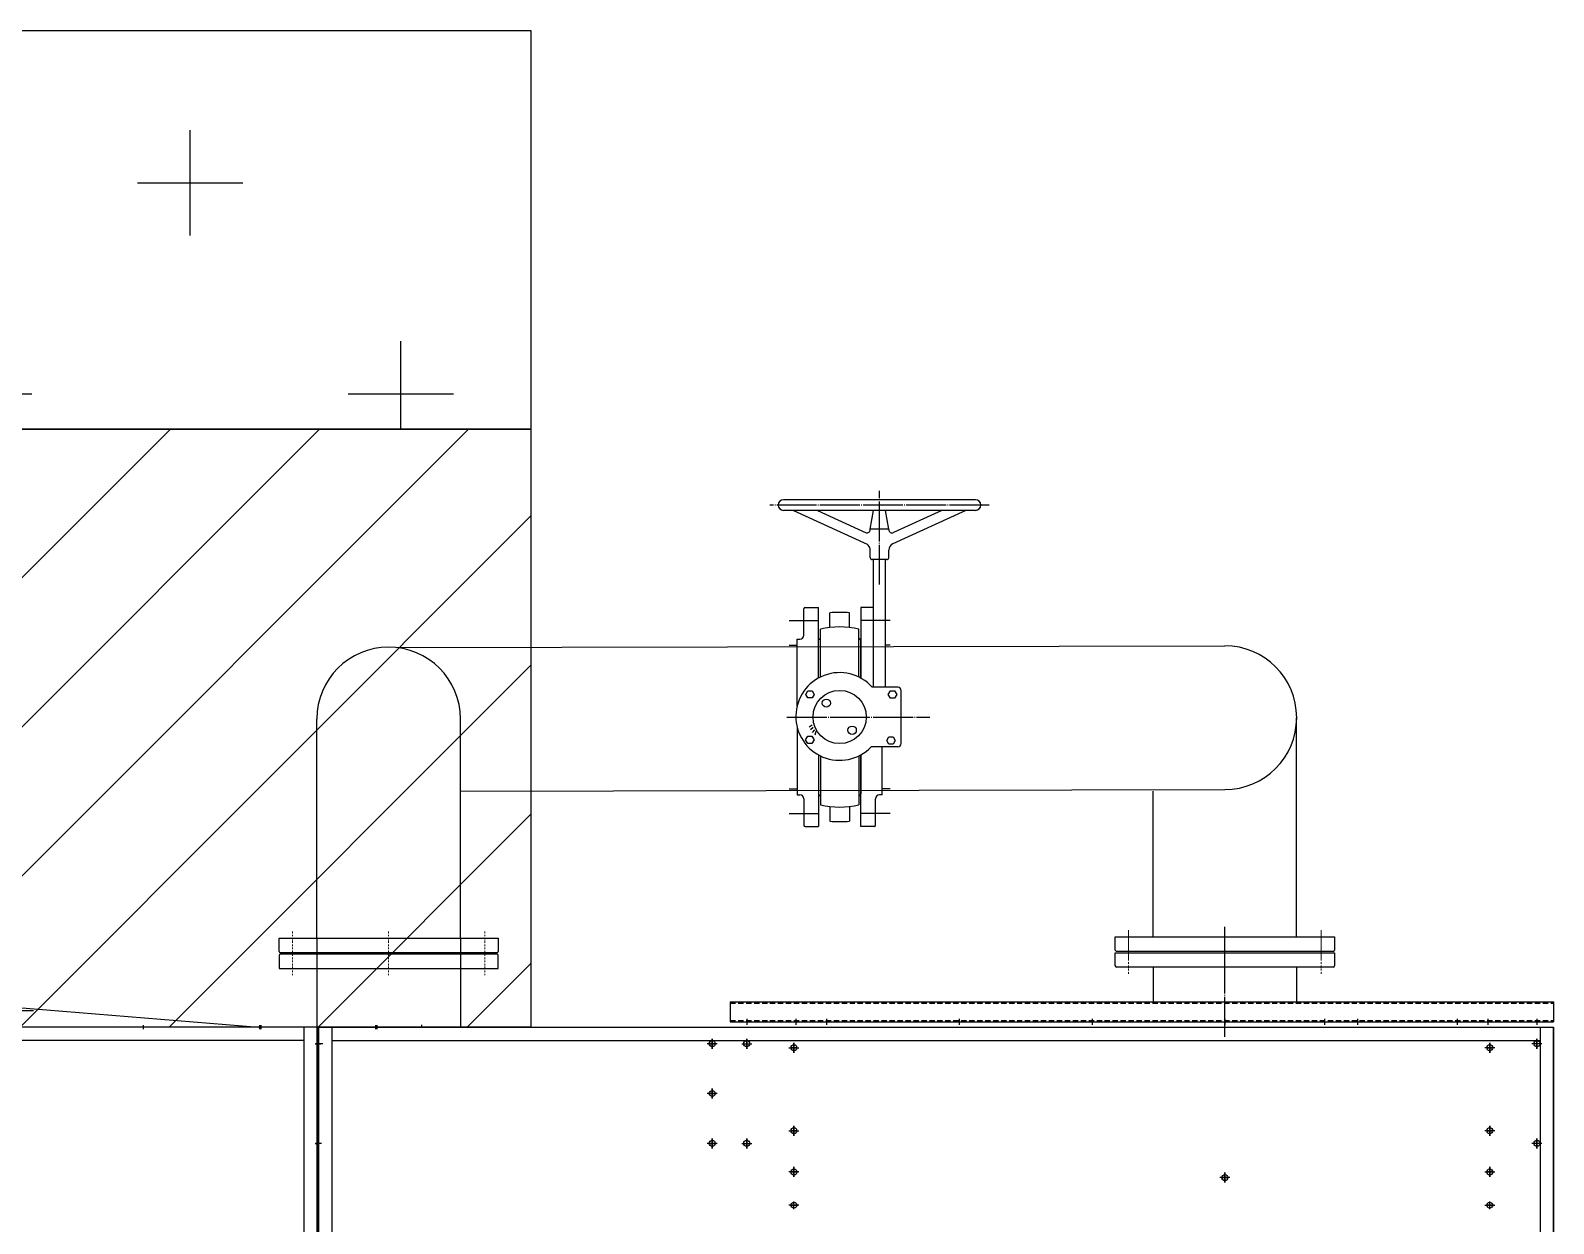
# Model space of a CAD drawing. Header units: millimetres. Extents: x 2322 to 24181, y 2355 to 17812.
# Drawn here: x 10153 to 12447, y 7817 to 9613 of the extents above; entities that cross this region are included whole.
import ezdxf

# ---------------------------------------------------------------- set-up
doc = ezdxf.new("R2010")
doc.units = ezdxf.units.MM
for name, pattern in [('CENTER', [65, 60, -2, 1, -2]), ('DGN Style 4', [4.8, 2.4, -1.2, 0, -1.2]), ('HIDDEN', [3, 2, -1])]:
    doc.linetypes.add(name, pattern=pattern)
doc.layers.add('CENTER', color=1, linetype='CENTER')
doc.layers.add('숨은선', color=5, linetype='HIDDEN')
doc.layers.add('L(c)', color=1, linetype='DGN Style 4', lineweight=5)

# ---------------------------------------------------------------- blocks, each defined once
blk = doc.blocks.new('_Dot스')
at = {"color": 1}
blk.add_line((3, 0), (-3, 0), dxfattribs=at)
blk = doc.blocks.new('6가로피스')
blk.add_blockref('_Dot스', (0, 0))
blk = doc.blocks.new('6세로피스')
at = {"color": 1}
blk.add_line((0, 3), (0, -3), dxfattribs=at)
blk = doc.blocks.new('9가로피스')
at = {"color": 1}
blk.add_line((-4.5, 0), (4.5, 0), dxfattribs=at)

msp = doc.modelspace()

# ---------------------------------------------------------------- hatches: boundary and pattern name
h = msp.add_hatch()
h.set_pattern_fill('CROSS', scale=50)
h.set_pattern_definition([(0, (-358621.06, 1845803.1), (317.5, 317.5), [158.75, -476.25]), (90, (-358541.68, 1845723.73), (-317.5, 317.5), [158.75, -476.25])])
h.paths.add_polyline_path([(7088.9, 9612.7), (10906.9, 9612.7), (10906.9, 9012.7), (7088.9, 9012.7)])
h = msp.add_hatch()
h.set_pattern_fill('ANSI31', scale=50)
h.set_pattern_definition([(45, (-358621.06, 1845803.1), (-112.253202, 112.253202), [])])
h.paths.add_polyline_path([(7088.9, 9012.7), (10906.9, 9012.7), (10906.9, 8112.7), (7088.9, 8112.7)])

# ---------------------------------------------------------------- linework, layer by layer
for p, q in [((11576.3, 8906.4), (11287.3, 8906.4)), ((11576.3, 8890.4), (11287.3, 8890.4)), ((11302.3, 8890.4), (11413.2, 8839.4)), ((11338.3, 8890.4), (11411.7, 8856.6)), ((11417.9, 8862.2), (11422.8, 8890.4)), ((11445.9, 8862.1), (11440.8, 8890.4)), ((11561.8, 8890.4), (11451.9, 8839.9)), ((11525.8, 8890.4), (11452.9, 8856.9)), ((11417.8, 8861.4), (11417.8, 8862.2)), ((11445.9, 8862.1), (11417.8, 8862.2)), ((11445.8, 8861.4), (11445.8, 8862.1)), ((11417.8, 8819.3), (11417.8, 8832.1)), ((11442.8, 8816.3), (11420.8, 8816.3)), ((11422.8, 8633.4), (11422.8, 8816.3)), ((11440.8, 8633.4), (11440.8, 8816.3)), ((11445.8, 8819.3), (11445.8, 8830.5)), ((11317.8, 8702.4), (11317.8, 8742.4)), ((11319.8, 8744.4), (11339.8, 8744.4)), ((11339.8, 8637.9), (11339.8, 8744.4)), ((11422.8, 8744.4), (11403.8, 8744.4)), ((11403.8, 8744.4), (11403.8, 8637.9)), ((11356.8, 8714), (11356.8, 8736.1)), ((11386.8, 8714), (11386.8, 8736.1)), ((11307.8, 8696.4), (11311.8, 8696.4)), ((11307.8, 8596.3), (11307.8, 8696.4)), ((11339.8, 8637.9), (11339.8, 8695.1)), ((11342.8, 8639.5), (11342.8, 8711.7)), ((11400.8, 8639.5), (11400.8, 8711.7)), ((11403.8, 8637.9), (11403.8, 8695.1)), ((11295.8, 8687.4), (11307.8, 8687.4)), ((11447.8, 8687.4), (11440.8, 8687.4)), ((11459.5, 8624.4), (11420.8, 8624.4)), ((11422.8, 8644.1), (11422.8, 8646.7)), ((11422.8, 8624.4), (11422.8, 8638.9)), ((11440.8, 8644.1), (11440.8, 8647.1)), ((11440.8, 8624.4), (11440.8, 8638.6)), ((11464.5, 8539.4), (11464.5, 8619.4)), ((12060, 8248.7), (12060, 8578.4)), ((10584.5, 8246.7), (10584.5, 8576.4)), ((10800.8, 8246.7), (10800.8, 8576.4)), ((11307.8, 8564.1), (11307.8, 8462.4)), ((11330.2, 8567), (11325.7, 8564.2)), ((11331.8, 8563.5), (11327.9, 8560.1)), ((11333.9, 8560.1), (11330.2, 8556.2)), ((11336.1, 8557.5), (11334.3, 8552.1)), ((11459.5, 8534.4), (11419.3, 8534.4)), ((11435.8, 8462.4), (11435.8, 8534.4)), ((11339.8, 8522.5), (11339.8, 8414.4)), ((11339.8, 8522.5), (11339.8, 8463.6)), ((11342.8, 8520.9), (11342.8, 8447)), ((11400.8, 8520.9), (11400.8, 8447)), ((11403.8, 8522.5), (11403.8, 8463.6)), ((11403.8, 8414.4), (11403.8, 8522.5)), ((11295.8, 8471.4), (11307.8, 8471.4)), ((11447.8, 8471.4), (11435.8, 8471.4)), ((11843.7, 8248.7), (11843.7, 8467.6)), ((11307.8, 8462.4), (11311.8, 8462.4)), ((11317.8, 8456.4), (11317.8, 8416.4)), ((11356.8, 8444.7), (11356.8, 8422.6)), ((11386.8, 8444.7), (11386.8, 8422.6)), ((11425.8, 8416.4), (11425.8, 8456.4)), ((11435.8, 8462.4), (11431.8, 8462.4)), ((11319.8, 8414.4), (11339.8, 8414.4)), ((11423.8, 8414.4), (11403.8, 8414.4)), ((12060, 8322.8), (12059, 8322.8)), ((10527.6, 8246.7), (10857.6, 8246.7)), ((10527.6, 8226.7), (10527.6, 8246.7)), ((10584.5, 8246.7), (10584.5, 8112.7)), ((10800.8, 8246.7), (10800.8, 8112.7)), ((10857.6, 8246.7), (10857.6, 8226.7)), ((11786.9, 8248.7), (12116.9, 8248.7)), ((11786.9, 8228.7), (11786.9, 8248.7)), ((12116.9, 8248.7), (12116.9, 8228.7)), ((10527.6, 8220.7), (10527.6, 8200.7)), ((10855.6, 8224.7), (10529.6, 8224.7)), ((10855.6, 8222.7), (10529.6, 8222.7)), ((10857.6, 8200.7), (10857.6, 8220.7)), ((11786.9, 8224.7), (12116.9, 8224.7)), ((11786.9, 8204.7), (11786.9, 8224.7)), ((12114.9, 8226.7), (11788.9, 8226.7)), ((12116.9, 8224.7), (12116.9, 8204.7)), ((10527.6, 8200.7), (10857.6, 8200.7)), ((12114.9, 8202.7), (11788.9, 8202.7)), ((11843.7, 8202.7), (11843.7, 8150.7)), ((12060, 8202.7), (12060, 8150.7)), ((11206.9, 8150.7), (12446.9, 8150.7)), ((11206.9, 8150.7), (11206.9, 8120.7)), ((12446.9, 8150.7), (12446.9, 8120.7)), ((11206.9, 8120.7), (12446.9, 8120.7)), ((10584.9, 8112.7), (7408.9, 8112.7)), ((10564.9, 8112.7), (10564.9, 7762.7)), ((10564.9, 8112.7), (10564.9, 7762.7)), ((10584.9, 7762.7), (10584.9, 8112.7)), ((10584.9, 8112.7), (10584.9, 7762.7)), ((10584.9, 7762.7), (10584.9, 8112.7)), ((10584.9, 8112.7), (10584.9, 7762.7)), ((10586.9, 7762.7), (10586.9, 8112.7)), ((10586.9, 8112.7), (10586.9, 7762.7)), ((10606.9, 8112.7), (10606.9, 7762.7)), ((12426.9, 8112.7), (12426.9, 7762.7)), ((12446.9, 7762.7), (12446.9, 8112.7)), ((12446.9, 8112.7), (12446.9, 7762.7)), ((12446.9, 7762.7), (12446.9, 8112.7)), ((12446.9, 7762.7), (12446.9, 8112.7)), ((12446.9, 8112.7), (12446.9, 7762.7)), ((10564.9, 8092.7), (7428.9, 8092.7))]:
    msp.add_line(p, q)
at = {"color": 7}
for p, q in [((10703.9, 8684), (11951.9, 8686.6)), ((10800.8, 8467.6), (11951.9, 8470.3)), ((10584.9, 8112.7), (10584.9, 7762.7)), ((10586.9, 8112.7), (12446.9, 8112.7)), ((10606.9, 8092.7), (12426.9, 8092.7))]:
    msp.add_line(p, q, dxfattribs=at)
at = {"color": 3}
for p, q in [((8996.9, 8235.1), (10496.9, 8112.7)), ((10157.7, 8137.2), (7836.1, 8137.2))]:
    msp.add_line(p, q, dxfattribs=at)
at = {"color": 1}
for p, q in [((10672.9, 8115.7), (10672.9, 8109.7)), ((10674.9, 8115.7), (10674.9, 8109.7))]:
    msp.add_line(p, q, dxfattribs=at)
at = {"color": 2}
msp.add_line((10741.9, 8115.9), (10741.9, 8112.7), dxfattribs=at)
at = {"color": 7}
msp.add_lwpolyline([(7088.9, 9612.7), (10906.9, 9612.7), (10906.9, 9012.7), (7088.9, 9012.7)], close=True, dxfattribs=at)
for points in [[(7088.9, 9012.7), (10906.9, 9012.7), (10906.9, 8112.7), (7088.9, 8112.7)], [(11330.3, 8619), (11333.5, 8613.5), (11330.3, 8608.1), (11324, 8608.1), (11320.8, 8613.5), (11324, 8619)], [(11454.6, 8618.9), (11457.8, 8613.4), (11454.6, 8608), (11448.3, 8608), (11445.1, 8613.4), (11448.3, 8618.9)], [(11330, 8550.4), (11333.2, 8545), (11330, 8539.5), (11323.7, 8539.5), (11320.6, 8545), (11323.7, 8550.4)], [(11452.2, 8549.6), (11455.4, 8544.2), (11452.2, 8538.7), (11445.9, 8538.7), (11442.8, 8544.2), (11445.9, 8549.6)]]:
    msp.add_lwpolyline(points, close=True)
for centre, radius in [((11371.8, 8579.4), 40), ((11351.7, 8600.3), 6.12), ((11390.6, 8559.5), 6.32), ((11179.9, 8087.7), 4.5), ((11179.9, 8087.7), 4.5), ((11179.9, 8087.7), 4.5), ((11179.9, 8087.7), 4.5), ((11231.9, 8087.7), 4.5), ((11231.9, 8087.7), 4.5), ((11231.9, 8087.7), 4.5), ((11231.9, 8087.7), 4.5), ((11302.9, 8081.7), 4.5), ((12350.9, 8081.7), 4.5), ((12421.9, 8087.7), 4.5), ((12421.9, 8087.7), 4.5), ((12421.9, 8087.7), 4.5), ((12421.9, 8087.7), 4.5), ((11179.9, 8012.7), 4.5), ((11179.9, 8012.7), 4.5), ((11179.9, 8012.7), 4.5), ((11179.9, 8012.7), 4.5), ((11302.9, 7956.7), 4.5), ((12350.9, 7956.7), 4.5), ((11179.9, 7937.7), 4.5), ((11179.9, 7937.7), 4.5), ((11179.9, 7937.7), 4.5), ((11179.9, 7937.7), 4.5), ((11231.9, 7937.7), 4.5), ((11231.9, 7937.7), 4.5), ((11231.9, 7937.7), 4.5), ((11231.9, 7937.7), 4.5), ((12421.9, 7937.7), 4.5), ((12421.9, 7937.7), 4.5), ((12421.9, 7937.7), 4.5), ((12421.9, 7937.7), 4.5), ((11302.9, 7894.7), 4.5), ((11951.9, 7886.2), 4.5), ((11951.9, 7886.2), 4.5), ((11951.9, 7886.2), 4.5), ((11951.9, 7886.2), 4.5), ((12350.9, 7894.7), 4.5), ((11302.9, 7844.7), 4.5), ((12350.9, 7844.7), 4.5)]:
    msp.add_circle(centre, radius)
for centre, radius, start, end in [((11287.3, 8898.4), 8, 90, 270), ((11576.3, 8898.4), 8, 270, 90), ((11412.8, 8861.4), 5, 257.5003, 0), ((11450.8, 8861.4), 5, 180, 294.6577), ((11407.5, 8830.7), 10.4, 7.9529, 56.8876), ((11456.2, 8830.5), 10.4, 114.6577, 180), ((11420.8, 8819.3), 3, 180, 270), ((11442.8, 8819.3), 3, 270, 0), ((11319.8, 8742.4), 2, 90, 180), ((11371.8, 8579.4), 157.5, 84.535, 95.465), ((11311.8, 8702.4), 6, 270, 0), ((11326.1, 8709.8), 20.1, 313.02, 326.2603), ((11371.8, 8579.4), 135.5, 77.6418, 102.3582), ((11417.5, 8709.8), 20.1, 213.7397, 226.98), ((10692.6, 8576.4), 108.2, 0, 180), ((11951.9, 8578.4), 108.2, 270, 90), ((11371.8, 8580.2), 66, 42.032, 316.0452), ((11459.5, 8619.4), 5, 0, 90), ((11459.5, 8539.4), 5, 270, 0), ((11311.8, 8456.4), 6, 0, 90), ((11326.1, 8448.9), 20.1, 33.7397, 46.98), ((11371.8, 8579.4), 135.5, 257.6418, 282.3582), ((11417.5, 8448.9), 20.1, 133.02, 146.2603), ((11431.8, 8456.4), 6, 90, 180), ((11371.8, 8579.4), 157.5, 264.535, 275.465), ((11319.8, 8416.4), 2, 180, 270), ((11423.8, 8416.4), 2, 270, 0), ((10529.6, 8226.7), 2, 180, 270), ((10529.6, 8220.7), 2, 90, 180), ((10855.6, 8226.7), 2, 270, 0), ((10855.6, 8220.7), 2, 0, 90), ((11788.9, 8228.7), 2, 180, 270), ((12114.9, 8228.7), 2, 270, 0), ((11788.9, 8204.7), 2, 180, 270), ((12114.9, 8204.7), 2, 270, 0)]:
    msp.add_arc(centre, radius, start, end)
at = {"layer": 'CENTER'}
for p, q in [((11431.8, 8778.7), (11431.8, 8919.6)), ((11597.1, 8898.4), (11266.5, 8898.4)), ((11295.8, 8724.4), (11339.8, 8724.4)), ((11447.8, 8724.4), (11403.8, 8724.4)), ((11292.3, 8579.4), (11507.4, 8579.4)), ((11295.8, 8434.4), (11339.8, 8434.4)), ((11447.8, 8434.4), (11403.8, 8434.4)), ((11951.9, 8098.1), (11951.9, 8263.7)), ((11187.4, 8087.7), (11172.4, 8087.7)), ((11187.4, 8087.7), (11172.4, 8087.7)), ((11187.4, 8087.7), (11172.4, 8087.7)), ((11187.4, 8087.7), (11172.4, 8087.7)), ((11185.6, 8087.7), (11174.2, 8087.7)), ((11174.2, 8087.7), (11185.6, 8087.7)), ((11185.6, 8087.7), (11174.2, 8087.7)), ((11174.2, 8087.7), (11185.6, 8087.7)), ((11179.9, 8080.2), (11179.9, 8095.2)), ((11179.9, 8095.2), (11179.9, 8080.2)), ((11179.9, 8095.2), (11179.9, 8080.2)), ((11179.9, 8095.2), (11179.9, 8080.2)), ((11224.4, 8087.7), (11239.4, 8087.7)), ((11224.4, 8087.7), (11239.4, 8087.7)), ((11224.4, 8087.7), (11239.4, 8087.7)), ((11224.4, 8087.7), (11239.4, 8087.7)), ((11226.9, 8087.7), (11236.9, 8087.7)), ((11226.9, 8087.7), (11236.9, 8087.7)), ((11226.9, 8087.7), (11236.9, 8087.7)), ((11226.9, 8087.7), (11236.9, 8087.7)), ((11226.9, 8087.7), (11236.9, 8087.7)), ((11226.9, 8087.7), (11236.9, 8087.7)), ((11226.9, 8087.7), (11236.9, 8087.7)), ((11226.9, 8087.7), (11236.9, 8087.7)), ((11231.9, 8080.2), (11231.9, 8095.2)), ((11231.9, 8095.2), (11231.9, 8080.2)), ((11231.9, 8095.2), (11231.9, 8080.2)), ((11231.9, 8095.2), (11231.9, 8080.2)), ((11231.9, 8082.7), (11231.9, 8092.7)), ((11231.9, 8092.7), (11231.9, 8082.7)), ((11231.9, 8092.7), (11231.9, 8082.7)), ((11231.9, 8092.7), (11231.9, 8082.7)), ((11231.9, 8082.7), (11231.9, 8092.7)), ((11231.9, 8092.7), (11231.9, 8082.7)), ((11231.9, 8092.7), (11231.9, 8082.7)), ((11231.9, 8092.7), (11231.9, 8082.7)), ((11295.4, 8081.7), (11310.4, 8081.7)), ((11295.4, 8081.7), (11310.4, 8081.7)), ((11295.4, 8081.7), (11310.4, 8081.7)), ((11295.4, 8081.7), (11310.4, 8081.7)), ((11307.9, 8081.7), (11297.9, 8081.7)), ((11307.9, 8081.7), (11297.9, 8081.7)), ((11307.9, 8081.7), (11297.9, 8081.7)), ((11307.9, 8081.7), (11297.9, 8081.7)), ((11307.9, 8081.7), (11297.9, 8081.7)), ((11307.9, 8081.7), (11297.9, 8081.7)), ((11307.9, 8081.7), (11297.9, 8081.7)), ((11307.9, 8081.7), (11297.9, 8081.7)), ((11302.9, 8074.2), (11302.9, 8089.2)), ((11302.9, 8089.2), (11302.9, 8074.2)), ((11302.9, 8089.2), (11302.9, 8074.2)), ((11302.9, 8089.2), (11302.9, 8074.2)), ((11302.9, 8087.3), (11302.9, 8075.9)), ((11302.9, 8087.3), (11302.9, 8075.9)), ((12358.4, 8081.7), (12343.4, 8081.7)), ((12358.4, 8081.7), (12343.4, 8081.7)), ((12358.4, 8081.7), (12343.4, 8081.7)), ((12358.4, 8081.7), (12343.4, 8081.7)), ((12345.9, 8081.7), (12355.9, 8081.7)), ((12345.9, 8081.7), (12355.9, 8081.7)), ((12345.9, 8081.7), (12355.9, 8081.7)), ((12345.9, 8081.7), (12355.9, 8081.7)), ((12345.9, 8081.7), (12355.9, 8081.7)), ((12345.9, 8081.7), (12355.9, 8081.7)), ((12345.9, 8081.7), (12355.9, 8081.7)), ((12345.9, 8081.7), (12355.9, 8081.7)), ((12350.9, 8074.2), (12350.9, 8089.2)), ((12350.9, 8089.2), (12350.9, 8074.2)), ((12350.9, 8089.2), (12350.9, 8074.2)), ((12350.9, 8089.2), (12350.9, 8074.2)), ((12350.9, 8087.3), (12350.9, 8075.9)), ((12350.9, 8087.3), (12350.9, 8075.9)), ((12429.4, 8087.7), (12414.4, 8087.7)), ((12429.4, 8087.7), (12414.4, 8087.7)), ((12429.4, 8087.7), (12414.4, 8087.7)), ((12429.4, 8087.7), (12414.4, 8087.7)), ((12426.9, 8087.7), (12416.9, 8087.7)), ((12426.9, 8087.7), (12416.9, 8087.7)), ((12426.9, 8087.7), (12416.9, 8087.7)), ((12426.9, 8087.7), (12416.9, 8087.7)), ((12426.9, 8087.7), (12416.9, 8087.7)), ((12426.9, 8087.7), (12416.9, 8087.7)), ((12426.9, 8087.7), (12416.9, 8087.7)), ((12426.9, 8087.7), (12416.9, 8087.7)), ((12421.9, 8080.2), (12421.9, 8095.2)), ((12421.9, 8095.2), (12421.9, 8080.2)), ((12421.9, 8095.2), (12421.9, 8080.2)), ((12421.9, 8095.2), (12421.9, 8080.2)), ((12421.9, 8082.7), (12421.9, 8092.7)), ((12421.9, 8092.7), (12421.9, 8082.7)), ((12421.9, 8092.7), (12421.9, 8082.7)), ((12421.9, 8092.7), (12421.9, 8082.7)), ((12421.9, 8082.7), (12421.9, 8092.7)), ((12421.9, 8092.7), (12421.9, 8082.7)), ((12421.9, 8092.7), (12421.9, 8082.7)), ((12421.9, 8092.7), (12421.9, 8082.7)), ((11187.4, 8012.7), (11172.4, 8012.7)), ((11187.4, 8012.7), (11172.4, 8012.7)), ((11187.4, 8012.7), (11172.4, 8012.7)), ((11187.4, 8012.7), (11172.4, 8012.7)), ((11185.6, 8012.7), (11174.2, 8012.7)), ((11174.2, 8012.7), (11185.6, 8012.7)), ((11185.6, 8012.7), (11174.2, 8012.7)), ((11174.2, 8012.7), (11185.6, 8012.7)), ((11179.9, 8005.2), (11179.9, 8020.2)), ((11179.9, 8020.2), (11179.9, 8005.2)), ((11179.9, 8020.2), (11179.9, 8005.2)), ((11179.9, 8020.2), (11179.9, 8005.2)), ((11302.9, 7949.2), (11302.9, 7964.2)), ((11302.9, 7964.2), (11302.9, 7949.2)), ((11302.9, 7964.2), (11302.9, 7949.2)), ((11302.9, 7964.2), (11302.9, 7949.2)), ((11302.9, 7962.3), (11302.9, 7950.9)), ((11302.9, 7962.3), (11302.9, 7950.9)), ((12350.9, 7949.2), (12350.9, 7964.2)), ((12350.9, 7964.2), (12350.9, 7949.2)), ((12350.9, 7964.2), (12350.9, 7949.2)), ((12350.9, 7964.2), (12350.9, 7949.2)), ((12350.9, 7962.3), (12350.9, 7950.9)), ((12350.9, 7962.3), (12350.9, 7950.9)), ((11187.4, 7937.7), (11172.4, 7937.7)), ((11187.4, 7937.7), (11172.4, 7937.7)), ((11187.4, 7937.7), (11172.4, 7937.7)), ((11187.4, 7937.7), (11172.4, 7937.7)), ((11185.6, 7937.7), (11174.2, 7937.7)), ((11174.2, 7937.7), (11185.6, 7937.7)), ((11185.6, 7937.7), (11174.2, 7937.7)), ((11174.2, 7937.7), (11185.6, 7937.7)), ((11179.9, 7930.2), (11179.9, 7945.2)), ((11179.9, 7945.2), (11179.9, 7930.2)), ((11179.9, 7945.2), (11179.9, 7930.2)), ((11179.9, 7945.2), (11179.9, 7930.2)), ((11224.4, 7937.7), (11239.4, 7937.7)), ((11224.4, 7937.7), (11239.4, 7937.7)), ((11224.4, 7937.7), (11239.4, 7937.7)), ((11224.4, 7937.7), (11239.4, 7937.7)), ((11226.9, 7937.7), (11236.9, 7937.7)), ((11226.9, 7937.7), (11236.9, 7937.7)), ((11226.9, 7937.7), (11236.9, 7937.7)), ((11226.9, 7937.7), (11236.9, 7937.7)), ((11226.9, 7937.7), (11236.9, 7937.7)), ((11226.9, 7937.7), (11236.9, 7937.7)), ((11226.9, 7937.7), (11236.9, 7937.7)), ((11226.9, 7937.7), (11236.9, 7937.7)), ((11231.9, 7930.2), (11231.9, 7945.2)), ((11231.9, 7945.2), (11231.9, 7930.2)), ((11231.9, 7945.2), (11231.9, 7930.2)), ((11231.9, 7945.2), (11231.9, 7930.2)), ((11231.9, 7932.7), (11231.9, 7942.7)), ((11231.9, 7942.7), (11231.9, 7932.7)), ((11231.9, 7942.7), (11231.9, 7932.7)), ((11231.9, 7942.7), (11231.9, 7932.7)), ((11231.9, 7932.7), (11231.9, 7942.7)), ((11231.9, 7942.7), (11231.9, 7932.7)), ((11231.9, 7942.7), (11231.9, 7932.7)), ((11231.9, 7942.7), (11231.9, 7932.7)), ((11295.4, 7956.7), (11310.4, 7956.7)), ((11295.4, 7956.7), (11310.4, 7956.7)), ((11295.4, 7956.7), (11310.4, 7956.7)), ((11295.4, 7956.7), (11310.4, 7956.7)), ((11307.9, 7956.7), (11297.9, 7956.7)), ((11307.9, 7956.7), (11297.9, 7956.7)), ((11307.9, 7956.7), (11297.9, 7956.7)), ((11307.9, 7956.7), (11297.9, 7956.7)), ((11307.9, 7956.7), (11297.9, 7956.7)), ((11307.9, 7956.7), (11297.9, 7956.7)), ((11307.9, 7956.7), (11297.9, 7956.7)), ((11307.9, 7956.7), (11297.9, 7956.7)), ((12358.4, 7956.7), (12343.4, 7956.7)), ((12358.4, 7956.7), (12343.4, 7956.7)), ((12358.4, 7956.7), (12343.4, 7956.7)), ((12358.4, 7956.7), (12343.4, 7956.7)), ((12345.9, 7956.7), (12355.9, 7956.7)), ((12345.9, 7956.7), (12355.9, 7956.7)), ((12345.9, 7956.7), (12355.9, 7956.7)), ((12345.9, 7956.7), (12355.9, 7956.7)), ((12345.9, 7956.7), (12355.9, 7956.7)), ((12345.9, 7956.7), (12355.9, 7956.7)), ((12345.9, 7956.7), (12355.9, 7956.7)), ((12345.9, 7956.7), (12355.9, 7956.7)), ((12429.4, 7937.7), (12414.4, 7937.7)), ((12429.4, 7937.7), (12414.4, 7937.7)), ((12429.4, 7937.7), (12414.4, 7937.7)), ((12429.4, 7937.7), (12414.4, 7937.7)), ((12426.9, 7937.7), (12416.9, 7937.7)), ((12426.9, 7937.7), (12416.9, 7937.7)), ((12426.9, 7937.7), (12416.9, 7937.7)), ((12426.9, 7937.7), (12416.9, 7937.7)), ((12426.9, 7937.7), (12416.9, 7937.7)), ((12426.9, 7937.7), (12416.9, 7937.7)), ((12426.9, 7937.7), (12416.9, 7937.7)), ((12426.9, 7937.7), (12416.9, 7937.7)), ((12421.9, 7930.2), (12421.9, 7945.2)), ((12421.9, 7945.2), (12421.9, 7930.2)), ((12421.9, 7945.2), (12421.9, 7930.2)), ((12421.9, 7945.2), (12421.9, 7930.2)), ((12421.9, 7932.7), (12421.9, 7942.7)), ((12421.9, 7942.7), (12421.9, 7932.7)), ((12421.9, 7942.7), (12421.9, 7932.7)), ((12421.9, 7942.7), (12421.9, 7932.7)), ((12421.9, 7932.7), (12421.9, 7942.7)), ((12421.9, 7942.7), (12421.9, 7932.7)), ((12421.9, 7942.7), (12421.9, 7932.7)), ((12421.9, 7942.7), (12421.9, 7932.7)), ((11310.4, 7894.7), (11295.4, 7894.7)), ((11310.4, 7894.7), (11295.4, 7894.7)), ((11310.4, 7894.7), (11295.4, 7894.7)), ((11310.4, 7894.7), (11295.4, 7894.7)), ((11308.6, 7894.7), (11297.2, 7894.7)), ((11297.2, 7894.7), (11308.6, 7894.7)), ((11308.6, 7894.7), (11297.2, 7894.7)), ((11297.2, 7894.7), (11308.6, 7894.7)), ((11302.9, 7887.2), (11302.9, 7902.2)), ((11302.9, 7902.2), (11302.9, 7887.2)), ((11302.9, 7902.2), (11302.9, 7887.2)), ((11302.9, 7902.2), (11302.9, 7887.2)), ((11302.9, 7900.4), (11302.9, 7888.9)), ((11302.9, 7900.4), (11302.9, 7888.9)), ((11951.9, 7878.7), (11951.9, 7893.7)), ((11951.9, 7893.7), (11951.9, 7878.7)), ((11951.9, 7893.7), (11951.9, 7878.7)), ((11951.9, 7893.7), (11951.9, 7878.7)), ((11951.9, 7891.9), (11951.9, 7880.4)), ((11951.9, 7891.9), (11951.9, 7880.4)), ((12343.4, 7894.7), (12358.4, 7894.7)), ((12343.4, 7894.7), (12358.4, 7894.7)), ((12343.4, 7894.7), (12358.4, 7894.7)), ((12343.4, 7894.7), (12358.4, 7894.7)), ((12345.2, 7894.7), (12356.6, 7894.7)), ((12356.6, 7894.7), (12345.2, 7894.7)), ((12345.2, 7894.7), (12356.6, 7894.7)), ((12356.6, 7894.7), (12345.2, 7894.7)), ((12350.9, 7887.2), (12350.9, 7902.2)), ((12350.9, 7902.2), (12350.9, 7887.2)), ((12350.9, 7902.2), (12350.9, 7887.2)), ((12350.9, 7902.2), (12350.9, 7887.2)), ((12350.9, 7900.4), (12350.9, 7888.9)), ((12350.9, 7900.4), (12350.9, 7888.9)), ((11959.4, 7886.2), (11944.4, 7886.2)), ((11959.4, 7886.2), (11944.4, 7886.2)), ((11959.4, 7886.2), (11944.4, 7886.2)), ((11959.4, 7886.2), (11944.4, 7886.2)), ((11957.6, 7886.2), (11946.2, 7886.2)), ((11946.2, 7886.2), (11957.6, 7886.2)), ((11946.2, 7886.2), (11957.6, 7886.2)), ((11310.4, 7844.7), (11295.4, 7844.7)), ((11310.4, 7844.7), (11295.4, 7844.7)), ((11310.4, 7844.7), (11295.4, 7844.7)), ((11310.4, 7844.7), (11295.4, 7844.7)), ((11308.6, 7844.7), (11297.2, 7844.7)), ((11297.2, 7844.7), (11308.6, 7844.7)), ((11308.6, 7844.7), (11297.2, 7844.7)), ((11297.2, 7844.7), (11308.6, 7844.7)), ((11302.9, 7838.9), (11302.9, 7850.4)), ((11302.9, 7838.9), (11302.9, 7850.4)), ((12343.4, 7844.7), (12358.4, 7844.7)), ((12343.4, 7844.7), (12358.4, 7844.7)), ((12343.4, 7844.7), (12358.4, 7844.7)), ((12343.4, 7844.7), (12358.4, 7844.7)), ((12345.2, 7844.7), (12356.6, 7844.7)), ((12356.6, 7844.7), (12345.2, 7844.7)), ((12345.2, 7844.7), (12356.6, 7844.7)), ((12356.6, 7844.7), (12345.2, 7844.7)), ((12350.9, 7838.9), (12350.9, 7850.4)), ((12350.9, 7838.9), (12350.9, 7850.4))]:
    msp.add_line(p, q, dxfattribs=at)
at = {"layer": 'L(c)'}
for p, q in [((11806.9, 8258.7), (11806.9, 8216.7)), ((11951.9, 8258.7), (11951.9, 8216.7)), ((12096.9, 8258.7), (12096.9, 8216.7)), ((10547.6, 8256.7), (10547.6, 8214.7)), ((10692.6, 8256.7), (10692.6, 8214.7)), ((10837.6, 8256.7), (10837.6, 8214.7)), ((11806.9, 8256.7), (11806.9, 8214.7)), ((11806.9, 8234.7), (11806.9, 8192.7)), ((11951.9, 8256.7), (11951.9, 8214.7)), ((11951.9, 8188.7), (11951.9, 8248.7)), ((11951.9, 8234.7), (11951.9, 8192.7)), ((12096.9, 8256.7), (12096.9, 8214.7)), ((12096.9, 8234.7), (12096.9, 8192.7)), ((10547.6, 8190.7), (10547.6, 8232.7)), ((10692.6, 8190.7), (10692.6, 8232.7)), ((10837.6, 8190.7), (10837.6, 8232.7))]:
    msp.add_line(p, q, dxfattribs=at)
at = {"layer": '숨은선', "ltscale": 4}
for p, q in [((11206.9, 8148.7), (12446.9, 8148.7)), ((11206.9, 8122.7), (12446.9, 8122.7))]:
    msp.add_line(p, q, dxfattribs=at)

# ---------------------------------------------------------------- block references
at = {"xscale": -1, "rotation": 90}
for p in [(11231.9, 8120.7), (11305.9, 8120.7), (11351.9, 8120.7), (11551.9, 8120.7), (11751.9, 8120.7), (11951.9, 8120.7), (12101.9, 8120.7), (12151.9, 8120.7), (12301.9, 8120.7), (12347.9, 8120.7), (12421.9, 8120.7)]:
    msp.add_blockref('9가로피스', p, dxfattribs=at)
at = {"xscale": -1}
for name, p in [('6세로피스', (10322.9, 8112.7)), ('6세로피스', (10497.9, 8112.7)), ('6세로피스', (10499.9, 8112.7)), ('6가로피스', (10584.9, 8087.7)), ('9가로피스', (10586.9, 8087.7)), ('6가로피스', (10586.9, 8087.7)), ('9가로피스', (10589, 8087.7)), ('6가로피스', (10584.9, 7937.7)), ('9가로피스', (10586.9, 7937.7))]:
    msp.add_blockref(name, p, dxfattribs=at)

doc.saveas('drawing.dxf')
